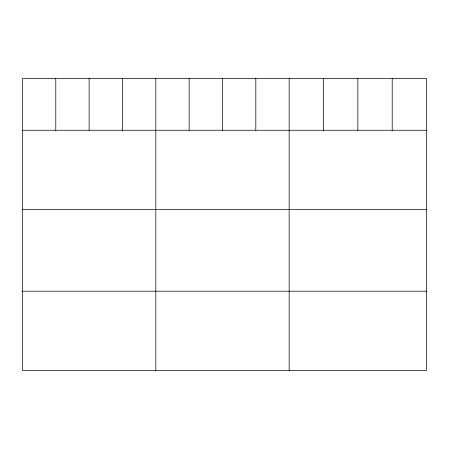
<?xml version="1.0" encoding="UTF-8"?>
<svg xmlns="http://www.w3.org/2000/svg" width="449" height="449" viewBox="0 0 449 449"><rect width="100%" height="100%" fill="white"/><g stroke="black" fill="none" stroke-linecap="round" stroke-linejoin="round"><path stroke-width="0.67" d="M426.55 130.277L426.55 370.476L22.45 370.476L22.45 78.524L426.55 78.524L426.55 130.277L22.45 130.277M22.45 209.543L426.55 209.543M22.45 291.21L426.55 291.21M392.202 78.524L392.202 130.277M357.853 78.524L357.853 130.277M323.505 78.524L323.505 130.277M289.156 78.524L289.156 370.476M255.818 78.524L255.818 130.277M222.48 78.524L222.48 130.277M189.141 78.524L189.141 130.277M155.803 78.524L155.803 370.476M122.465 78.524L122.465 130.277M89.127 78.524L89.127 130.277M55.788 78.524L55.788 130.277"/></g></svg>
